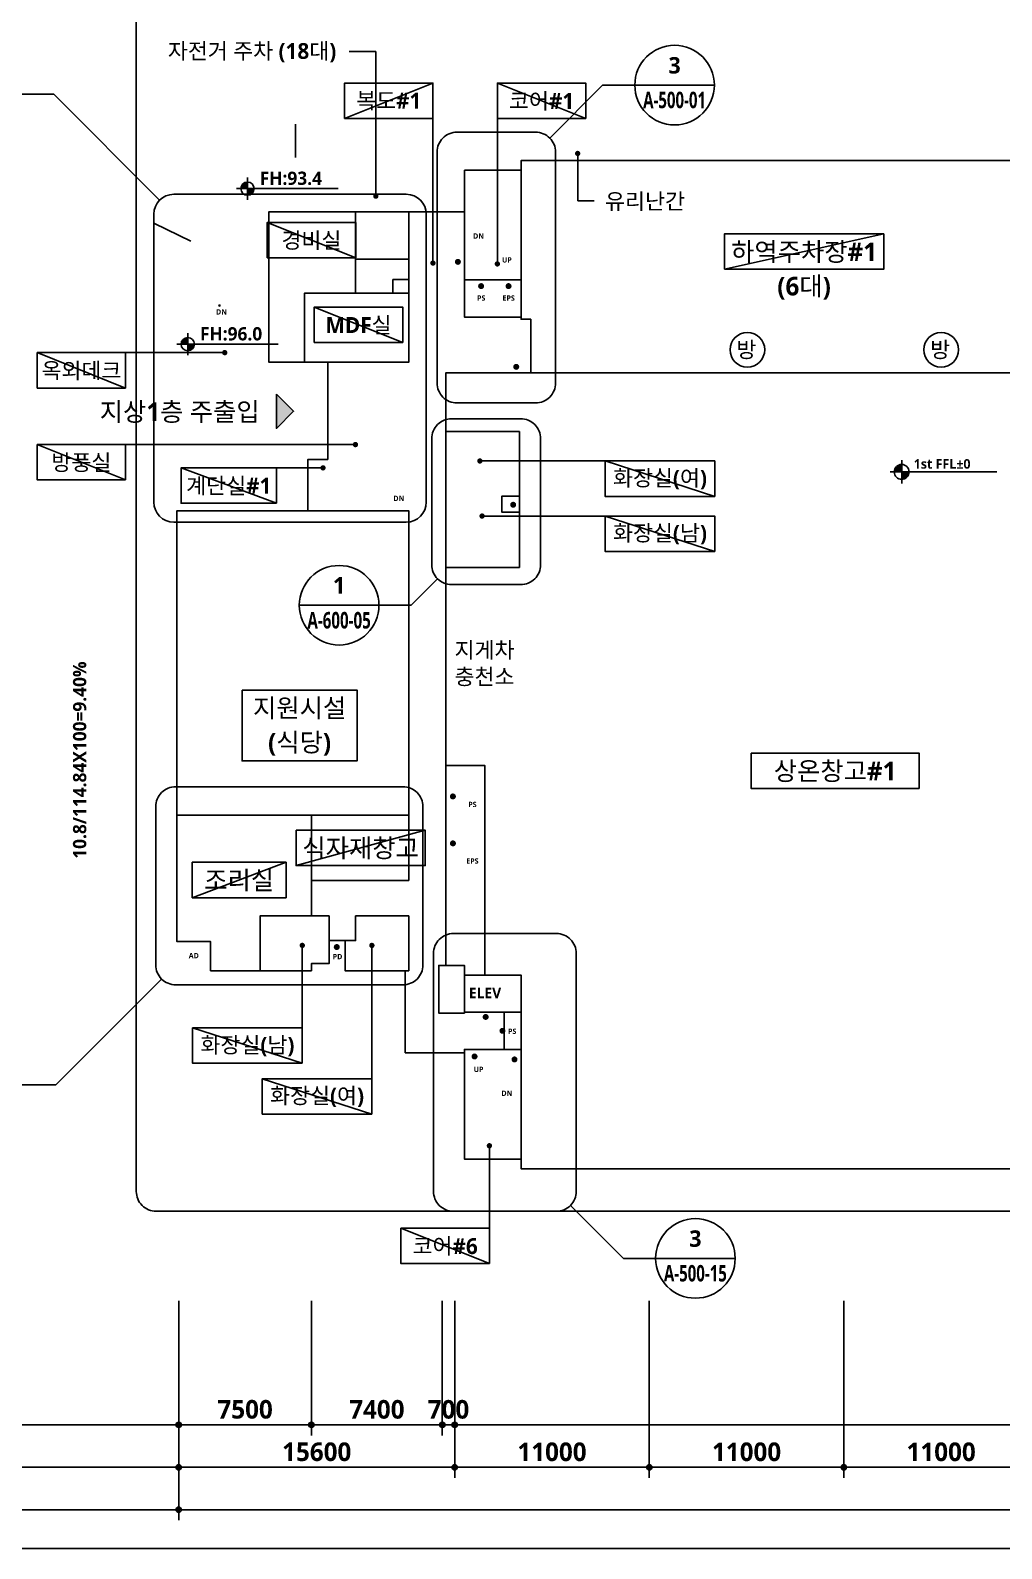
# Model space of a CAD drawing. Header units: millimetres. Extents: x 262941 to 188694772, y -170559 to 426415924.
# Drawn here: x 563392 to 618301, y 36445 to 122274 of the extents above; entities that cross this region are included whole.
import ezdxf
from ezdxf.enums import TextEntityAlignment as Align

# ---------------------------------------------------------------- set-up
doc = ezdxf.new("R2010")
doc.units = ezdxf.units.MM
doc.header["$LTSCALE"] = 400
doc.header["$MEASUREMENT"] = 0
doc.header["$PDSIZE"] = -10
doc.layers.get('0').update_dxf_attribs({"linetype": 'CONTINUOUS'})
doc.layers.get('Defpoints').update_dxf_attribs({"color": 153, "linetype": 'CONTINUOUS'})
for name, color, linetype in [('A-ANNO-ENT', 1, 'CONTINUOUS'), ('A-ANNO-GRA1', 7, 'CONTINUOUS'), ('A-ANNO-PONT', 7, 'CONTINUOUS'), ('A-ANNO-SYMB', 7, 'CONTINUOUS'), ('A-ANNO-TEXT1', 7, 'CONTINUOUS'), ('A-ANNO-TEXT2', 3, 'CONTINUOUS'), ('A-FLOR-MARK-ARCH', 1, 'CONTINUOUS'), ('A-ST-AXIS-DIM', 7, 'CONTINUOUS'), ('AA-MKXS', 3, 'CONTINUOUS'), ('AA-MKXX', 3, 'CONTINUOUS')]:
    doc.layers.add(name, color=color, linetype=linetype)
doc.layers.add('A-XXXX-SYMB', color=7, linetype='CONTINUOUS', lineweight=25)
doc.layers.add('XR-평면도$0$A-SSXK-LEAD', color=7, linetype='CONTINUOUS', lineweight=25)
doc.layers.add('Defpoint', color=161, linetype='CONTINUOUS', plot=False)
doc.layers.add('면적', color=210, linetype='CONTINUOUS', plot=False)
doc.styles.add('2020음성 1차', font='')
doc.styles.add('SAMOO', font='romans.shx', dxfattribs={"bigfont": 'whgtxt.shx'})
doc.styles.add('SH_대대리576', font='')
doc.styles.add('SH_진천_나눔', font='')
doc.styles.get('2020음성 1차').set_extended_font_data('NanumGothic', bold=True)
doc.styles.get('SH_대대리576').set_extended_font_data('NanumGothic', bold=True)
doc.styles.get('SH_진천_나눔').set_extended_font_data('NanumGothic', bold=True)
doc.dimstyles.new('SHP 600', dxfattribs={"dimscale": 300, "dimtxt": 3.5, "dimasz": 1, "dimexe": 2, "dimexo": 2, "dimgap": 1, "dimtad": 1, "dimdec": 0, "dimzin": 0, "dimdsep": 46, "dimtxsty": 'SH_대대리576', "dimblk": 'DIMDOT', "dimcen": 0.09, "dimclrt": 3, "dimadec": 0, "dimazin": 1, "dimtfac": 1, "dimtdec": 0, "dimtix": 1, "dimtmove": 2, "dimatfit": 0, "dimldrblk": 'DIMDOT', "dimfxl": 1, "dimtolj": 1, "dimtzin": 0, "dimarcsym": 0})

# ---------------------------------------------------------------- blocks, each defined once
blk = doc.blocks.new('A$C2E1A0DD2')
at = {"layer": 'A-ANNO-SYMB'}
h = blk.add_hatch(color=256, dxfattribs=at)
h.paths.add_polyline_path([(750, 1200, 0.4142136), (300, 750), (750, 750)])
h.paths.add_polyline_path([(1200, 750), (750, 750), (750, 300, 0.4142136)])
for p, q in [((750, 1500), (750, 0)), ((0, 750), (1500, 750))]:
    blk.add_line(p, q, dxfattribs=at)
blk.add_circle((750, 750), 450, dxfattribs=at)
blk = doc.blocks.new('A$C33BE775C')
at = {"layer": 'A-XXXX-SYMB'}
blk.add_line((1250, 625), (5743, 625), dxfattribs=at)
at = {"layer": 'A-XXXX-SYMB', "xscale": 0.8333333333333333, "yscale": 0.8333333333333333, "zscale": 0.8333333333333333}
blk.add_blockref('A$C2E1A0DD2', (0, 0), dxfattribs=at)
blk = doc.blocks.new('DIMDOT')
at = {"color": 0}
blk.add_line((-2, 0), (2, 0), dxfattribs=at)
for radius in [0.5, 0.25]:
    blk.add_circle((0, 0), radius, dxfattribs=at)
blk = doc.blocks.new('*D121')
at = {"layer": 'A-ST-AXIS-DIM', "color": 0, "lineweight": -2, "transparency": 16777216}
for p, q in [((609382, 50445), (609382, 40445)), ((620382, 50445), (620382, 40445)), ((609682, 41045), (620082, 41045))]:
    blk.add_line(p, q, dxfattribs=at)
at = {"layer": 'Defpoints', "color": 0, "transparency": 16777216}
for p in [(609382, 51045), (620382, 51045), (620382, 41045)]:
    blk.add_point(p, dxfattribs=at)
at = {"layer": 'A-ST-AXIS-DIM', "color": 0, "lineweight": -2, "transparency": 16777216, "xscale": 300, "yscale": 300, "zscale": 300, "rotation": 180}
blk.add_blockref('DIMDOT', (609382, 41045), dxfattribs=at)
at = {"layer": 'A-ST-AXIS-DIM', "color": 0, "lineweight": -2, "transparency": 16777216, "xscale": 300, "yscale": 300, "zscale": 300}
blk.add_blockref('DIMDOT', (620382, 41045), dxfattribs=at)
at = {"layer": 'A-ST-AXIS-DIM', "color": 3, "transparency": 16777216, "insert": (614882, 41912), "char_height": 1050, "attachment_point": 5, "style": 'SH_대대리576'}
blk.add_mtext('\\A1;11000', dxfattribs=at)
blk = doc.blocks.new('*D122')
at = {"layer": 'A-ST-AXIS-DIM', "color": 0, "lineweight": -2, "transparency": 16777216}
for p, q in [((598382, 50445), (598382, 40445)), ((609382, 50445), (609382, 40445)), ((598682, 41045), (609082, 41045))]:
    blk.add_line(p, q, dxfattribs=at)
at = {"layer": 'Defpoints', "color": 0, "transparency": 16777216}
for p in [(598382, 51045), (609382, 51045), (609382, 41045)]:
    blk.add_point(p, dxfattribs=at)
at = {"layer": 'A-ST-AXIS-DIM', "color": 0, "lineweight": -2, "transparency": 16777216, "xscale": 300, "yscale": 300, "zscale": 300, "rotation": 180}
blk.add_blockref('DIMDOT', (598382, 41045), dxfattribs=at)
at = {"layer": 'A-ST-AXIS-DIM', "color": 0, "lineweight": -2, "transparency": 16777216, "xscale": 300, "yscale": 300, "zscale": 300}
blk.add_blockref('DIMDOT', (609382, 41045), dxfattribs=at)
at = {"layer": 'A-ST-AXIS-DIM', "color": 3, "transparency": 16777216, "insert": (603882, 41912), "char_height": 1050, "attachment_point": 5, "style": 'SH_대대리576'}
blk.add_mtext('\\A1;11000', dxfattribs=at)
blk = doc.blocks.new('*D123')
at = {"layer": 'A-ST-AXIS-DIM', "color": 0, "lineweight": -2, "transparency": 16777216}
for p, q in [((587382, 50445), (587382, 40445)), ((598382, 50445), (598382, 40445)), ((587682, 41045), (598082, 41045))]:
    blk.add_line(p, q, dxfattribs=at)
at = {"layer": 'Defpoints', "color": 0, "transparency": 16777216}
for p in [(587382, 51045), (598382, 51045), (598382, 41045)]:
    blk.add_point(p, dxfattribs=at)
at = {"layer": 'A-ST-AXIS-DIM', "color": 0, "lineweight": -2, "transparency": 16777216, "xscale": 300, "yscale": 300, "zscale": 300, "rotation": 180}
blk.add_blockref('DIMDOT', (587382, 41045), dxfattribs=at)
at = {"layer": 'A-ST-AXIS-DIM', "color": 0, "lineweight": -2, "transparency": 16777216, "xscale": 300, "yscale": 300, "zscale": 300}
blk.add_blockref('DIMDOT', (598382, 41045), dxfattribs=at)
at = {"layer": 'A-ST-AXIS-DIM', "color": 3, "transparency": 16777216, "insert": (592882, 41912), "char_height": 1050, "attachment_point": 5, "style": 'SH_대대리576'}
blk.add_mtext('\\A1;11000', dxfattribs=at)
blk = doc.blocks.new('*D124')
at = {"layer": 'A-ST-AXIS-DIM', "color": 0, "lineweight": -2, "transparency": 16777216}
for p, q in [((571782, 50445), (571782, 40445)), ((587382, 50445), (587382, 40445)), ((572082, 41045), (587082, 41045))]:
    blk.add_line(p, q, dxfattribs=at)
at = {"layer": 'Defpoints', "color": 0, "transparency": 16777216}
for p in [(571782, 51045), (587382, 51045), (587382, 41045)]:
    blk.add_point(p, dxfattribs=at)
at = {"layer": 'A-ST-AXIS-DIM', "color": 0, "lineweight": -2, "transparency": 16777216, "xscale": 300, "yscale": 300, "zscale": 300, "rotation": 180}
blk.add_blockref('DIMDOT', (571782, 41045), dxfattribs=at)
at = {"layer": 'A-ST-AXIS-DIM', "color": 0, "lineweight": -2, "transparency": 16777216, "xscale": 300, "yscale": 300, "zscale": 300}
blk.add_blockref('DIMDOT', (587382, 41045), dxfattribs=at)
at = {"layer": 'A-ST-AXIS-DIM', "color": 3, "transparency": 16777216, "insert": (579582, 41915), "char_height": 1050, "attachment_point": 5, "style": 'SH_대대리576'}
blk.add_mtext('\\A1;15600', dxfattribs=at)
blk = doc.blocks.new('*D125')
at = {"layer": 'A-ST-AXIS-DIM', "color": 0, "lineweight": -2, "transparency": 16777216}
for p, q in [((571782, 50445), (571782, 38045)), ((686382, 50445), (686382, 38045)), ((572082, 38645), (686082, 38645))]:
    blk.add_line(p, q, dxfattribs=at)
at = {"layer": 'Defpoints', "color": 0, "transparency": 16777216}
for p in [(571782, 51045), (686382, 51045), (686382, 38645)]:
    blk.add_point(p, dxfattribs=at)
at = {"layer": 'A-ST-AXIS-DIM', "color": 0, "lineweight": -2, "transparency": 16777216, "xscale": 300, "yscale": 300, "zscale": 300, "rotation": 180}
blk.add_blockref('DIMDOT', (571782, 38645), dxfattribs=at)
at = {"layer": 'A-ST-AXIS-DIM', "color": 0, "lineweight": -2, "transparency": 16777216, "xscale": 300, "yscale": 300, "zscale": 300}
blk.add_blockref('DIMDOT', (686382, 38645), dxfattribs=at)
at = {"layer": 'A-ST-AXIS-DIM', "color": 3, "transparency": 16777216, "insert": (629082, 39515), "char_height": 1050, "attachment_point": 5, "style": 'SH_대대리576'}
blk.add_mtext('\\A1;114600', dxfattribs=at)
blk = doc.blocks.new('G$CF757CB8B')
at = {"layer": 'A-ANNO-PONT'}
for points in [[(1814, 2981, 0.4142136), (648, 1814), (1814, 1814)], [(1814, 648, 0.4142136), (2981, 1814), (1814, 1814)]]:
    blk.add_hatch(color=256, dxfattribs=at).paths.add_polyline_path(points)
for p, q in [((1814, 3629), (1814, 0)), ((16728, 1814), (0, 1814))]:
    blk.add_line(p, q, dxfattribs=at)
blk.add_circle((1814, 1814), 1166, dxfattribs=at)
at = {"style": 'SH_대대리576'}
blk.add_attdef('레벨', (3696, 2314), '', height=1500, dxfattribs=at)
blk = doc.blocks.new('*U168')
at = {"layer": 'AA-MKXS', "color": 3, "linetype": 'Continuous', "ltscale": 5}
blk.add_line((-5.999976, 0), (5.999976, 0), dxfattribs=at)
blk.add_circle((0, 0), 5.999976, dxfattribs=at)
at = {"layer": 'AA-MKXS', "style": 'SAMOO', "width": 0.85}
blk.add_attdef('ViewNUM', text='', height=2.5, dxfattribs=at).set_placement((0, 1), align=Align.BOTTOM_CENTER)
blk.add_attdef('SheetNUM', text='', height=2.5, dxfattribs=at).set_placement((0, -1), align=Align.TOP_CENTER)
blk = doc.blocks.new('*D215')
at = {"layer": 'A-ST-AXIS-DIM', "color": 0, "lineweight": -2, "transparency": 16777216}
for p, q in [((571782, 50445), (571782, 42845)), ((579282, 50445), (579282, 42845)), ((572082, 43445), (578982, 43445))]:
    blk.add_line(p, q, dxfattribs=at)
at = {"layer": 'Defpoints', "color": 0, "transparency": 16777216}
for p in [(571782, 51045), (579282, 51045), (579282, 43445)]:
    blk.add_point(p, dxfattribs=at)
at = {"layer": 'A-ST-AXIS-DIM', "color": 0, "lineweight": -2, "transparency": 16777216, "xscale": 300, "yscale": 300, "zscale": 300, "rotation": 180}
blk.add_blockref('DIMDOT', (571782, 43445), dxfattribs=at)
at = {"layer": 'A-ST-AXIS-DIM', "color": 0, "lineweight": -2, "transparency": 16777216, "xscale": 300, "yscale": 300, "zscale": 300}
blk.add_blockref('DIMDOT', (579282, 43445), dxfattribs=at)
at = {"layer": 'A-ST-AXIS-DIM', "color": 3, "transparency": 16777216, "insert": (575532, 44314), "char_height": 1050, "attachment_point": 5, "style": 'SH_대대리576'}
blk.add_mtext('\\A1;7500', dxfattribs=at)
blk = doc.blocks.new('*D216')
at = {"layer": 'A-ST-AXIS-DIM', "color": 0, "lineweight": -2, "transparency": 16777216}
for p, q in [((579282, 50445), (579282, 42845)), ((586682, 50445), (586682, 42845)), ((586382, 43445), (579582, 43445))]:
    blk.add_line(p, q, dxfattribs=at)
at = {"layer": 'Defpoints', "color": 0, "transparency": 16777216}
for p in [(579282, 51045), (586682, 51045), (579282, 43445)]:
    blk.add_point(p, dxfattribs=at)
at = {"layer": 'A-ST-AXIS-DIM', "color": 0, "lineweight": -2, "transparency": 16777216, "xscale": 300, "yscale": 300, "zscale": 300, "rotation": 180}
blk.add_blockref('DIMDOT', (579282, 43445), dxfattribs=at)
at = {"layer": 'A-ST-AXIS-DIM', "color": 0, "lineweight": -2, "transparency": 16777216, "xscale": 300, "yscale": 300, "zscale": 300}
blk.add_blockref('DIMDOT', (586682, 43445), dxfattribs=at)
at = {"layer": 'A-ST-AXIS-DIM', "color": 3, "transparency": 16777216, "insert": (582982, 44312), "char_height": 1050, "attachment_point": 5, "style": 'SH_대대리576'}
blk.add_mtext('\\A1;7400', dxfattribs=at)
blk = doc.blocks.new('*D217')
at = {"layer": 'A-ST-AXIS-DIM', "color": 0, "lineweight": -2, "transparency": 16777216}
for p, q in [((586682, 50445), (586682, 42845)), ((587382, 50445), (587382, 42845)), ((586382, 43445), (586082, 43445)), ((586682, 43445), (587382, 43445)), ((587682, 43445), (587982, 43445))]:
    blk.add_line(p, q, dxfattribs=at)
at = {"layer": 'Defpoints', "color": 0, "transparency": 16777216}
for p in [(586682, 51045), (587382, 51045), (587382, 43445)]:
    blk.add_point(p, dxfattribs=at)
at = {"layer": 'A-ST-AXIS-DIM', "color": 0, "lineweight": -2, "transparency": 16777216, "xscale": 300, "yscale": 300, "zscale": 300}
blk.add_blockref('DIMDOT', (586682, 43445), dxfattribs=at)
at = {"layer": 'A-ST-AXIS-DIM', "color": 0, "lineweight": -2, "transparency": 16777216, "xscale": 300, "yscale": 300, "zscale": 300, "rotation": 180}
blk.add_blockref('DIMDOT', (587382, 43445), dxfattribs=at)
at = {"layer": 'A-ST-AXIS-DIM', "color": 3, "transparency": 16777216, "insert": (587032, 44312), "char_height": 1050, "attachment_point": 5, "style": 'SH_대대리576'}
blk.add_mtext('\\A1;700', dxfattribs=at)
blk = doc.blocks.new('G$C103DFDC3')
at = {"layer": '면적'}
for points in [[(20000, 48025), (20000, 45000), (53400, 45000), (53400, 52620), (55950, 52620), (55950, 57000), (20000, 57000), (19450, 57000), (19450, 48025), (20000, 48025)], [(16250, 56450), (19450, 56450), (19450, 50250), (16250, 50250)], [(12900, 6550), (16250, 6550), (16250, 6750), (18500, 6750), (18500, 8850), (16250, 8850), (16250, 8800), (14800, 8800), (14800, 11500), (15200, 11500), (15200, 45000), (20000, 45000), (20000, 48025), (19450, 48025), (19450, 48150), (16250, 48150), (16250, 54100), (13100, 54100), (13100, 45600), (8525, 45600), (8525, 40100), (7400, 40100), (7400, 37200), (13100, 37200), (13100, 16300), (7600, 16300), (7600, 14300), (8600, 14300), (8600, 12900), (10100, 12900), (10100, 14300), (13100, 14300), (13100, 11200), (12900, 11200), (12900, 6550)], [(13100, 54100), (10100, 54100), (10100, 51420), (13100, 51420)], [(10100, 51420), (10100, 49500), (12210, 49500), (12210, 50270), (13100, 50270), (13100, 51420)], [(12210, 50270), (13100, 50270), (13100, 49500), (12210, 49500)], [(16250, 50250), (19450, 50250), (19450, 48150), (16250, 48150)], [(7200, 49500), (13100, 49500), (13100, 45600), (7200, 45600)], [(15200, 41675), (19355, 41675), (19355, 38025), (18355, 38025), (18355, 37125), (19355, 37125), (19355, 34000), (15200, 34000)], [(0, 20000), (0, 37200), (13100, 37200), (13100, 20000)], [(15200, 22800), (15200, 11500), (16250, 11500), (16250, 10950), (17400, 10950), (17400, 22725), (17400, 22800)], [(7600, 14300), (7600, 20000), (0, 20000), (0, 12850), (1900, 12850), (1900, 11200), (4700, 11200), (4700, 14300)], [(7600, 20000), (13100, 20000), (13100, 16300), (7600, 16300)], [(4700, 14300), (4700, 11200), (7600, 11200), (7600, 11600), (8600, 11600), (8600, 14300)], [(9500, 12900), (9500, 11200), (13100, 11200), (13100, 14300), (10100, 14300), (10100, 12900)], [(14800, 11500), (16250, 11500), (16250, 8800), (14800, 8800)], [(16250, 10950), (19450, 10950), (19450, 8850), (16250, 8850)], [(19450, 6750), (18500, 6750), (18500, 8850), (19450, 8850)], [(16250, 6750), (19450, 6750), (19450, 550), (16250, 550)]]:
    blk.add_lwpolyline(points, close=True, dxfattribs=at)
for points in [[(10100, 51420), (10100, 51420), (10100, 49500), (10100, 49500), (7200, 49500), (7200, 45600), (5200, 45600), (5200, 54100), (10100, 54100), (10100, 51420)], [(55950, 0), (19450, 0), (19450, 10950), (17400, 10950), (17400, 11500), (17400, 11500), (17400, 15800), (17400, 15800), (17400, 22800), (15200, 22800), (15200, 34000), (19355, 34000), (19355, 37125), (18355, 37125), (18355, 38025), (19355, 38025), (19355, 41675), (15200, 41675), (15200, 45000), (53400, 45000)]]:
    blk.add_lwpolyline(points, dxfattribs=at)
at = {"layer": '면적', "elevation": 103000}
blk.add_lwpolyline([(18355, 38025), (19355, 38025), (19355, 37125), (18355, 37125)], close=True, dxfattribs=at)

msp = doc.modelspace()

# ---------------------------------------------------------------- hatches: boundary and pattern name
at = {"layer": 'A-ANNO-ENT'}
msp.add_hatch(color=256, dxfattribs=at).paths.add_polyline_path([(577303.5, 99769.4), (577303.5, 101705.4), (578271.5, 100737.4)])

# ---------------------------------------------------------------- linework, layer by layer
for points in [[(582922.7, 121078.2), (581422.7, 121078.2)], [(594334, 112631.2), (595256.9, 112631.2)]]:
    msp.add_lwpolyline(points)
msp.add_lwpolyline([(577303.5, 101705.4), (577303.5, 99769.4), (578271.5, 100737.4)], close=True, dxfattribs=at)
at = {"layer": 'A-ANNO-GRA1'}
for points in [[(582922.7, 112900.5), (582922.7, 121078.2)], [(586151.6, 109118.3), (586151.6, 117296)], [(589793.2, 109070.9), (589793.2, 117296)], [(594334, 115315.1), (594334, 112631.2)], [(574378.6, 104054.2), (568777.6, 104054.2)], [(581770.3, 98857.3), (568777.6, 98857.3)], [(588805.1, 97931.1), (595886.7, 97931.1)], [(579936.3, 97540.6), (577309.3, 97540.6)], [(588927.9, 94818.2), (595886.7, 94818.2)], [(578763.7, 70545.1), (578763.7, 65881.2)], [(582699.9, 70545.1), (582699.9, 63009.4)], [(589343, 59219.9), (589343, 54555.9)]]:
    msp.add_lwpolyline(points, dxfattribs=at)
for points in [[(581151.6, 117296), (586151.6, 117296), (586151.6, 119296), (581151.6, 119296)], [(594793.2, 117296), (589793.2, 117296), (589793.2, 119296), (594793.2, 119296)], [(581782.9, 109415.2), (576782.9, 109415.2), (576782.9, 111415.2), (581782.9, 111415.2)], [(602631.8, 108766.3), (611631.8, 108766.3), (611631.8, 110766.3), (602631.8, 110766.3)], [(584442.1, 104631.8), (579442.1, 104631.8), (579442.1, 106631.8), (584442.1, 106631.8)], [(568777.6, 102054.2), (563777.6, 102054.2), (563777.6, 104054.2), (568777.6, 104054.2)], [(568777.6, 96857.3), (563777.6, 96857.3), (563777.6, 98857.3), (568777.6, 98857.3)], [(602086.7, 95931.1), (595886.7, 95931.1), (595886.7, 97931.1), (602086.7, 97931.1)], [(577309.3, 95540.6), (571909.3, 95540.6), (571909.3, 97540.6), (577309.3, 97540.6)], [(602086.7, 92818.2), (595886.7, 92818.2), (595886.7, 94818.2), (602086.7, 94818.2)], [(575362.8, 84974.9), (581862.8, 84974.9), (581862.8, 80974.9), (575362.8, 80974.9)], [(604135, 81422.4), (613635, 81422.4), (613635, 79422.4), (604135, 79422.4)], [(578411.7, 77058.5), (585711.7, 77058.5), (585711.7, 75058.5), (578411.7, 75058.5)], [(572545, 75243.7), (577845, 75243.7), (577845, 73243.7), (572545, 73243.7)], [(578763.7, 63881.2), (572563.7, 63881.2), (572563.7, 65881.2), (578763.7, 65881.2)], [(582699.9, 61009.4), (576499.9, 61009.4), (576499.9, 63009.4), (582699.9, 63009.4)], [(589343, 52555.9), (584343, 52555.9), (584343, 54555.9), (589343, 54555.9)]]:
    msp.add_lwpolyline(points, close=True, dxfattribs=at)
at = {"layer": 'A-ANNO-GRA1', "const_width": 150}
for points in [[(594259, 115315.1, -1), (594409, 115315.1, -1)], [(582997.7, 112900.5, -1), (582847.7, 112900.5, -1)], [(586226.6, 109118.3, -1), (586076.6, 109118.3, -1)], [(589718.2, 109070.9, 1), (589868.2, 109070.9, 1)], [(574378.6, 104129.2, -1), (574378.6, 103979.2, -1)], [(581770.3, 98932.3, -1), (581770.3, 98782.3, -1)], [(588805.1, 98006.1, 1), (588805.1, 97856.1, 1)], [(579936.3, 97615.6, -1), (579936.3, 97465.6, -1)], [(588927.9, 94893.2, 1), (588927.9, 94743.2, 1)], [(578838.7, 70545.1, 1), (578688.7, 70545.1, 1)], [(582624.9, 70545.1, -1), (582774.9, 70545.1, -1)], [(589418, 59219.9, 1), (589268, 59219.9, 1)]]:
    msp.add_lwpolyline(points, format="xyb", close=True, dxfattribs=at)
at = {"layer": 'A-ANNO-GRA1'}
for centre in [(603926.1, 104219), (614881.8, 104219)]:
    msp.add_circle(centre, 979.8, dxfattribs=at)
at = {"layer": 'A-FLOR-MARK-ARCH', "const_width": 168.8}
for points in [[(587477.6, 109187, 1), (587646.3, 109187, 1)], [(588789, 107816.3, 1), (588957.7, 107816.3, 1)], [(590340.9, 107816.3, 1), (590509.6, 107816.3, 1)], [(590775.2, 103251.5, 1), (590944, 103251.5, 1)], [(590602.4, 95453.8, 1), (590771.2, 95453.8, 1)], [(587195.8, 78966.3, 1), (587364.5, 78966.3, 1)], [(587195.8, 76314.2, 1), (587364.5, 76314.2, 1)], [(580630.1, 70454.2, 1), (580798.9, 70454.2, 1)], [(589047.4, 66503.4, 1), (589216.2, 66503.4, 1)], [(589997.4, 65716.3, 1), (590166.2, 65716.3, 1)], [(588419.1, 64267, 1), (588587.9, 64267, 1)], [(590677.8, 64098.2, 1), (590846.6, 64098.2, 1)]]:
    msp.add_lwpolyline(points, format="xyb", close=True, dxfattribs=at)
at = {"layer": 'AA-MKXX'}
for p, q in [((571496.8, 113006.3), (584646.8, 113006.3)), ((570371.8, 95601.3), (570371.8, 111881.3)), ((585771.8, 111881.3), (585771.8, 95601.3)), ((584646.8, 94476.3), (571496.8, 94476.3))]:
    msp.add_line(p, q, dxfattribs=at)
for points in [[(636316.8, 145116.3, -0.4142136), (637441.8, 143991.3), (637441.8, 56641.3, -0.4142136), (636316.8, 55516.3), (570506.8, 55516.3, -0.4142136), (569381.8, 56641.3), (569381.8, 143991.3, -0.4142136), (570506.8, 145116.3)], [(591956.8, 116516.3, -0.4142136), (593081.8, 115391.3), (593081.8, 102341.3, -0.4142136), (591956.8, 101216.3), (587506.8, 101216.3, -0.4142136), (586381.8, 102341.3), (586381.8, 115391.3, -0.4142136), (587506.8, 116516.3)], [(591111.8, 90938.8, 0.4142136), (592236.8, 92063.8), (592236.8, 99191.3, 0.4142136), (591111.8, 100316.3), (587206.8, 100316.3, 0.4142136), (586081.8, 99191.3), (586081.8, 92063.8, 0.4142136), (587206.8, 90938.8)], [(584456.8, 79516.3, -0.4142136), (585581.8, 78391.3), (585581.8, 69441.3, -0.4142136), (584456.8, 68316.3), (571606.8, 68316.3, -0.4142136), (570481.8, 69441.3), (570481.8, 78391.3, -0.4142136), (571606.8, 79516.3)], [(593131.8, 55516.3, 0.4142136), (594256.8, 56641.3), (594256.8, 70091.3, 0.4142136), (593131.8, 71216.3), (587306.8, 71216.3, 0.4142136), (586181.8, 70091.3), (586181.8, 56641.3, 0.4142136), (587306.8, 55516.3)]]:
    msp.add_lwpolyline(points, format="xyb", close=True, dxfattribs=at)
at = {"layer": 'AA-MKXX', "lineweight": -2}
for points in [[(570701.3, 112676.8), (564715.4, 118662.8), (560647.1, 118662.8)], [(592752.3, 116186.8), (595745.3, 119179.8), (599813.5, 119179.8)], [(586411.3, 91268.3), (584914.8, 89771.9), (580846.6, 89771.9)], [(570811.3, 68645.8), (564825.4, 62659.9), (560757.1, 62659.9)], [(593927.3, 55845.8), (596920.3, 52852.9), (600988.5, 52852.9)]]:
    msp.add_lwpolyline(points, dxfattribs=at)
at = {"layer": 'AA-MKXX'}
for centre, start, end in [((571496.8, 111881.3), 90, 180), ((584646.8, 111881.3), 0, 90), ((571496.8, 95601.3), 180, 270), ((584646.8, 95601.3), 270, 0)]:
    msp.add_arc(centre, 1125, start, end, dxfattribs=at)
at = {"layer": 'Defpoint'}
for p, q in [((586151.6, 119296), (581151.6, 117296)), ((589793.2, 119296), (594793.2, 117296)), ((576782.9, 111415.2), (581782.9, 109415.2)), ((611631.8, 110766.3), (602631.8, 108766.3)), ((579442.1, 106631.8), (584442.1, 104631.8)), ((563777.6, 104054.2), (568777.6, 102054.2)), ((563777.6, 98857.3), (568777.6, 96857.3)), ((595886.7, 97931.1), (602086.7, 95931.1)), ((571909.3, 97540.6), (577309.3, 95540.6)), ((595886.7, 94818.2), (602086.7, 92818.2)), ((585711.7, 77058.5), (578411.7, 75058.5)), ((577845, 75243.7), (572545, 73243.7)), ((572563.7, 65881.2), (578763.7, 63881.2)), ((576499.9, 63009.4), (582699.9, 61009.4)), ((584343, 54555.9), (589343, 52555.9))]:
    msp.add_line(p, q, dxfattribs=at)
for points in [[(707981.8, 36444.9), (536781.8, 36444.9), (536781.8, 165016.3), (707981.8, 165016.3)], [(705781.8, 38644.9), (538981.8, 38644.9), (538981.8, 162816.3), (705781.8, 162816.3)], [(703381.8, 41044.9), (541381.8, 41044.9), (541381.8, 160416.3), (703381.8, 160416.3)], [(700981.8, 43444.9), (543781.8, 43444.9), (543781.8, 158016.3), (700981.8, 158016.3)]]:
    msp.add_lwpolyline(points, close=True, dxfattribs=at)
at = {"layer": 'XR-평면도$0$A-SSXK-LEAD', "const_width": 75}
msp.add_lwpolyline([(574083, 106682.2, -1), (574083, 106757.2, -1)], format="xyb", close=True, dxfattribs=at)
at = {"layer": '면적'}
msp.add_line((578381.8, 116966.8), (578381.8, 115086.1), dxfattribs=at)
msp.add_lwpolyline([(572465.5, 110359.7), (570419.4, 111356.3)], dxfattribs=at)

# ---------------------------------------------------------------- block references
ref = msp.add_blockref('*U168', (599813.5, 119179.8), dxfattribs=dict(xscale=-375.0015000059622, yscale=375.0015000059622, zscale=375.0015000059622))
ref.add_attrib('SheetNUM', 'A-500-01', dxfattribs={"layer": 'AA-MKXS', "height": 930, "style": '2020음성 1차', "width": 0.7}).set_placement((599813.5, 118804.8, 103000), align=Align.TOP_CENTER)
ref.add_attrib('ViewNUM', '3', dxfattribs={"layer": 'AA-MKXS', "height": 930, "style": '2020음성 1차'}).set_placement((599813.5, 119554.8, 103000), align=Align.BOTTOM_CENTER)
for name, p in [('G$C103DFDC3', (571681.8, 57916.3)), ('A$C33BE775C', (575043.4, 112700.1)), ('A$C33BE775C', (571665.1, 103907.9))]:
    msp.add_blockref(name, p)
at = {"xscale": 0.36, "yscale": 0.36, "zscale": 0.36}
msp.add_blockref('G$CF757CB8B', (611998, 96662.2), dxfattribs=at).add_auto_attribs({'레벨': '1st FFL%%P0'})
ref = msp.add_blockref('*U168', (580846.6, 89771.9), dxfattribs=dict(xscale=-375.0015000059622, yscale=375.0015000059622, zscale=375.0015000059622))
ref.add_attrib('SheetNUM', 'A-600-05', dxfattribs={"layer": 'AA-MKXS', "height": 937.5, "style": '2020음성 1차', "width": 0.7}).set_placement((580846.6, 89396.9), align=Align.TOP_CENTER)
ref.add_attrib('ViewNUM', '1', dxfattribs={"layer": 'AA-MKXS', "height": 937.5, "style": '2020음성 1차'}).set_placement((580846.6, 90146.9), align=Align.BOTTOM_CENTER)
ref = msp.add_blockref('*U168', (600988.5, 52852.9), dxfattribs=dict(xscale=-375.0015000059622, yscale=375.0015000059622, zscale=375.0015000059622))
ref.add_attrib('SheetNUM', 'A-500-15', dxfattribs={"layer": 'AA-MKXS', "height": 930, "style": '2020음성 1차', "width": 0.7}).set_placement((600988.5, 52477.9, 103000), align=Align.TOP_CENTER)
ref.add_attrib('ViewNUM', '3', dxfattribs={"layer": 'AA-MKXS', "height": 930, "style": '2020음성 1차'}).set_placement((600988.5, 53227.9, 103000), align=Align.BOTTOM_CENTER)

# ---------------------------------------------------------------- texts
at = {"color": 1, "style": 'SH_대대리576'}
for s, p in [('FH:93.4', (576361.2, 113913.4)), ('FH:96.0', (572982.9, 105121.2))]:
    msp.add_text(s, height=750, dxfattribs=at).set_placement(p, align=Align.MIDDLE_LEFT)
at = {"layer": 'A-ANNO-TEXT1', "style": 'SH_진천_나눔'}
for s, height, p in [('자전거 주차 (18대)', 900, (575926, 121066.3)), ('유리난간', 900, (598140.3, 112625.7)), ('DN', 300, (588731.8, 110646.3)), ('UP', 300, (590331.8, 109296.3)), ('(6대)', 1050, (607131.8, 107766.3)), ('PS', 300, (588881.8, 107141.3)), ('EPS', 300, (590431.8, 107141.3)), ('지상1층 주출입', 1050, (571834.7, 100727.3)), ('DN', 300, (584224.3, 95816.3)), ('PS', 300, (588381.8, 78516.3)), ('EPS', 300, (588381.8, 75316.3)), ('AD', 300, (572631.8, 69966.3)), ('PD', 300, (580757.3, 69911.7)), ('PS', 300, (590631.8, 65691.3)), ('UP', 300, (588731.8, 63536.3)), ('DN', 300, (590331.8, 62186.3))]:
    msp.add_text(s, height=height, dxfattribs=at).set_placement(p, align=Align.MIDDLE)
for s, height, p in [('DN', 300, (573888.4, 106207.5)), ('방', 900, (603308.6, 103776.2)), ('방', 900, (614264.2, 103776.2)), ('ELEV', 600, (588183.2, 67555.8))]:
    msp.add_text(s, height=height, dxfattribs=at).set_placement(p)
at = {"layer": 'A-ANNO-TEXT2'}
for s, height, style, p in [('복도#1', 900, 'SH_대대리576', (583651.6, 118296)), ('코어#1', 900, 'SH_대대리576', (592293.2, 118296)), ('경비실', 900, 'SH_대대리576', (579282.9, 110415.2)), ('하역주차장#1', 1050, 'SH_진천_나눔', (607131.8, 109766.3)), ('MDF실', 900, 'SH_대대리576', (581942.1, 105631.8)), ('옥외데크', 900, 'SH_대대리576', (566277.6, 103054.2)), ('방풍실', 900, 'SH_대대리576', (566277.6, 97857.3)), ('계단실#1', 900, 'SH_대대리576', (574609.3, 96540.6)), ('화장실(여)', 900, 'SH_대대리576', (598986.7, 96931.1)), ('화장실(남)', 900, 'SH_대대리576', (598986.7, 93818.2)), ('지원시설', 1050, 'SH_진천_나눔', (578612.8, 83974.9)), ('(식당)', 1050, 'SH_진천_나눔', (578612.8, 81974.9)), ('상온창고#1', 1050, 'SH_진천_나눔', (608885, 80422.4)), ('식자재창고', 1050, 'SH_진천_나눔', (582061.7, 76058.5)), ('조리실', 1050, 'SH_진천_나눔', (575195, 74243.7)), ('화장실(남)', 900, 'SH_대대리576', (575663.7, 64881.2)), ('화장실(여)', 900, 'SH_대대리576', (579599.9, 62009.4)), ('코어#6', 900, 'SH_대대리576', (586843, 53555.9))]:
    msp.add_text(s, height=height, dxfattribs=dict(at, style=style)).set_placement(p, align=Align.MIDDLE)
at = {"layer": 'A-ANNO-TEXT2', "style": 'SH_대대리576'}
msp.add_text('10.8/114.84X100=9.40%%%', height=750, rotation=90, dxfattribs=at).set_placement((566552, 75444.2))
at = {"layer": 'Defpoint', "style": 'SH_대대리576'}
for s, p in [('지게차', (589068.8, 87252.6)), ('충천소', (589068.8, 85752.6))]:
    msp.add_text(s, height=900, dxfattribs=at).set_placement(p, align=Align.MIDDLE)

# ---------------------------------------------------------------- dimensions: what is measured, and where the dimension line sits
at = {"layer": 'A-ST-AXIS-DIM'}
for base, p1, p2, angle, picture, middle in [((587381.8, 41044.9), (571781.8, 51044.9), (587381.8, 51044.9), 180, '*D124', (579581.8, 41915.3)), ((686381.8, 38644.9), (571781.8, 51044.9), (686381.8, 51044.9), 180, '*D125', (629081.8, 39515.3)), ((579281.8, 43444.9), (571781.8, 51044.9), (579281.8, 51044.9), 0, '*D215', (575531.8, 44313.8)), ((579281.8, 43444.9), (586681.8, 51044.9), (579281.8, 51044.9), 180, '*D216', (582981.8, 44311.6)), ((587381.8, 43444.9), (586681.8, 51044.9), (587381.8, 51044.9), 0, '*D217', (587031.8, 44311.6)), ((598381.8, 41044.9), (587381.8, 51044.9), (598381.8, 51044.9), 180, '*D123', (592881.8, 41911.6)), ((609381.8, 41044.9), (598381.8, 51044.9), (609381.8, 51044.9), 180, '*D122', (603881.8, 41911.6)), ((620381.8, 41044.9), (609381.8, 51044.9), (620381.8, 51044.9), 180, '*D121', (614881.8, 41911.6))]:
    dim = msp.add_linear_dim(base=base, p1=p1, p2=p2, angle=angle, dimstyle='SHP 600', dxfattribs=at)
    dim.commit()
    dim.dimension.update_dxf_attribs({"geometry": picture, "text_midpoint": middle})

doc.saveas('drawing.dxf')
